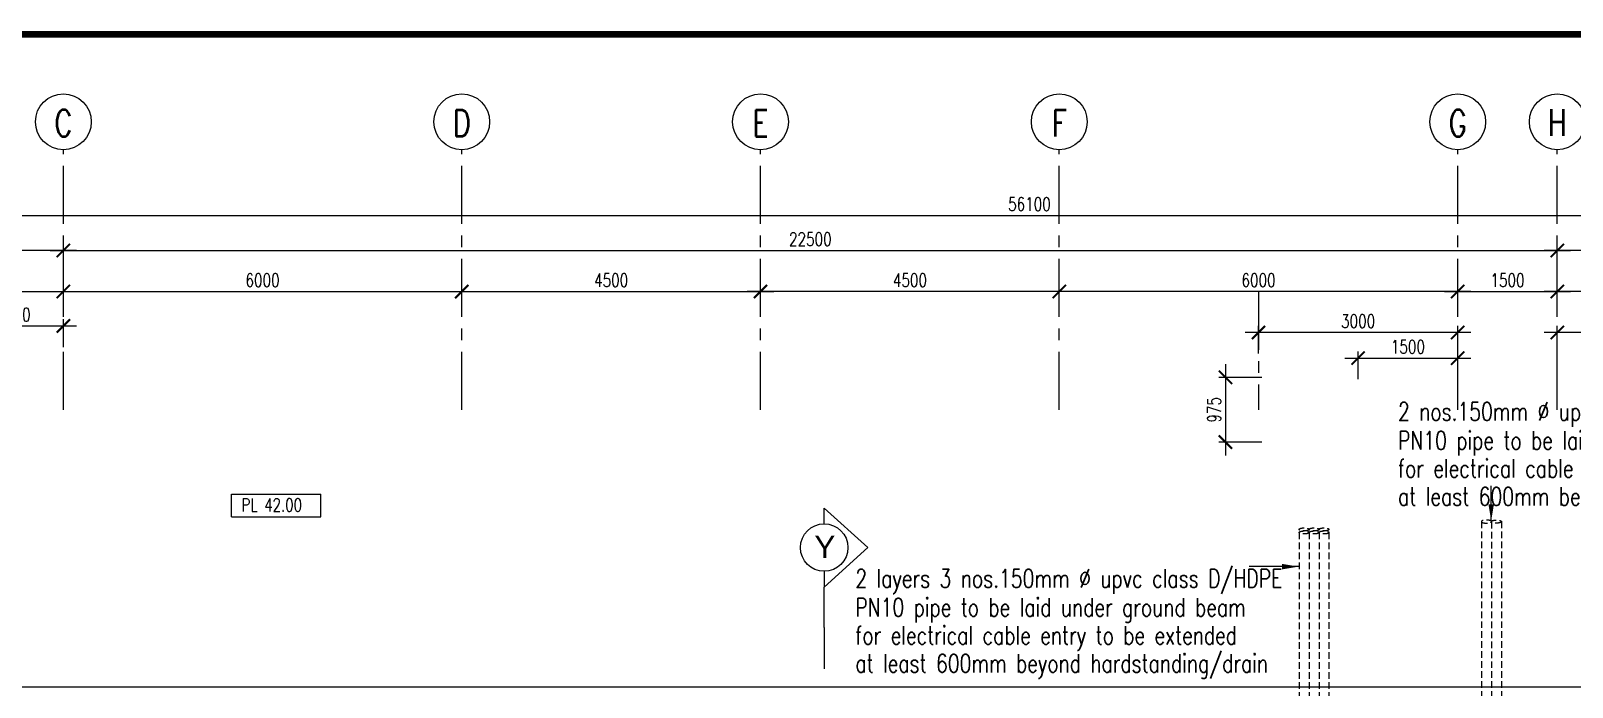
# Model space of a CAD drawing. Header units: millimetres. Extents: x 1824 to 81424, y 1027 to 57127.
# Drawn here: x 21719 to 44933, y 47253 to 57127 of the extents above; entities that cross this region are included whole.
import ezdxf
from ezdxf.enums import TextEntityAlignment as Align

# ---------------------------------------------------------------- set-up
doc = ezdxf.new("R2010")
doc.units = ezdxf.units.MM
for name, pattern in [('CENTER', [2, 1.25, -0.25, 0.25, -0.25]), ('DASHED2', [0.375, 0.25, -0.125]), ('HIDDEN', [0.375, 0.25, -0.125])]:
    doc.linetypes.add(name, pattern=pattern)
for name, color, linetype in [('A-BUBLE', 8, 'Continuous'), ('A-BUBLETEXT', 7, 'Continuous'), ('A-DIM100', 4, 'Continuous'), ('A-DRAIN', 9, 'Continuous'), ('A-FLR SYM', 13, 'Continuous'), ('A-SECLINE', 3, 'CENTER'), ('A-STAIRH', 8, 'HIDDEN'), ('A-SYM LANTAI', 13, 'Continuous'), ('Grid', 8, 'CENTER'), ('TANGGA', 4, 'Continuous')]:
    doc.layers.add(name, color=color, linetype=linetype)
doc.styles.add('100', font='ARIALN.TTF', dxfattribs={"height": 500})
doc.styles.add('ARIAL-SPEC', font='arial.ttf', dxfattribs={"height": 200})
doc.styles.add('ROMANS', font='romans.shx', dxfattribs={"width": 0.75, "height": 200})
doc.styles.add('STYLE2', font='romans.shx', dxfattribs={"width": 0.75, "height": 1000})
doc.dimstyles.new('100', dxfattribs={"dimtxt": 500, "dimasz": 250, "dimexe": 50, "dimexo": 0.0625, "dimgap": 100, "dimtad": 1, "dimdec": 0, "dimzin": 0, "dimdsep": 46, "dimtxsty": '100', "dimcen": 50, "dimadec": 0, "dimazin": 0, "dimtfac": 1, "dimtdec": 0, "dimtofl": 0, "dimtmove": 0, "dimatfit": 3, "dimfxl": 1, "dimtolj": 1, "dimtzin": 0, "dimarcsym": 0})
doc.dimstyles.new('DIM 100', dxfattribs={"dimtxt": 200, "dimasz": 200, "dimexe": 100, "dimexo": 70, "dimgap": 70, "dimtad": 1, "dimtoh": 1, "dimdec": 0, "dimzin": 0, "dimdsep": 46, "dimtxsty": 'ROMANS', "dimblk": 'ARCHTICK', "dimcen": 0.09, "dimdle": 200, "dimclrd": 4, "dimclre": 4, "dimclrt": 2, "dimadec": 0, "dimazin": 0, "dimtfac": 1, "dimtdec": 0, "dimtmove": 1, "dimatfit": 3, "dimfxl": 1, "dimtzin": 0, "dimarcsym": 0})

# ---------------------------------------------------------------- blocks, each defined once
blk = doc.blocks.new('_ArchTick')
at = {"color": 0, "linetype": 'ByBlock', "const_width": 0.15}
blk.add_lwpolyline([(-0.5, -0.5), (0.5, 0.5)], dxfattribs=at)
blk = doc.blocks.new('*D32')
at = {"layer": 'A-DIM100', "color": 4, "lineweight": -2, "transparency": 16777216}
for p, q in [((22009, 53205), (28409, 53205)), ((22209, 52888), (22209, 53305)), ((28209, 52888), (28209, 53305))]:
    blk.add_line(p, q, dxfattribs=at)
at = {"layer": 'DEFPOINTS', "color": 0, "transparency": 16777216}
for p in [(28209, 53205), (22209, 52818), (28209, 52818)]:
    blk.add_point(p, dxfattribs=at)
at = {"layer": 'A-DIM100', "color": 4, "lineweight": -2, "transparency": 16777216, "xscale": 200, "yscale": 200, "zscale": 200, "rotation": 180}
blk.add_blockref('_ArchTick', (22209, 53205), dxfattribs=at)
at = {"layer": 'A-DIM100', "color": 4, "lineweight": -2, "transparency": 16777216, "xscale": 200, "yscale": 200, "zscale": 200}
blk.add_blockref('_ArchTick', (28209, 53205), dxfattribs=at)
at = {"layer": 'A-DIM100', "color": 2, "transparency": 16777216, "insert": (25209, 53375), "char_height": 200, "attachment_point": 5, "style": 'ROMANS'}
blk.add_mtext('6000', dxfattribs=at)
blk = doc.blocks.new('*D33')
at = {"layer": 'A-DIM100', "color": 4, "lineweight": -2, "transparency": 16777216}
for p, q in [((28009, 53205), (32909, 53205)), ((28209, 52888), (28209, 53305)), ((32709, 52888), (32709, 53305))]:
    blk.add_line(p, q, dxfattribs=at)
at = {"layer": 'DEFPOINTS', "color": 0, "transparency": 16777216}
for p in [(32709, 53205), (28209, 52818), (32709, 52818)]:
    blk.add_point(p, dxfattribs=at)
at = {"layer": 'A-DIM100', "color": 4, "lineweight": -2, "transparency": 16777216, "xscale": 200, "yscale": 200, "zscale": 200, "rotation": 180}
blk.add_blockref('_ArchTick', (28209, 53205), dxfattribs=at)
at = {"layer": 'A-DIM100', "color": 4, "lineweight": -2, "transparency": 16777216, "xscale": 200, "yscale": 200, "zscale": 200}
blk.add_blockref('_ArchTick', (32709, 53205), dxfattribs=at)
at = {"layer": 'A-DIM100', "color": 2, "transparency": 16777216, "insert": (30459, 53375), "char_height": 200, "attachment_point": 5, "style": 'ROMANS'}
blk.add_mtext('4500', dxfattribs=at)
blk = doc.blocks.new('*D34')
at = {"layer": 'A-DIM100', "color": 4, "lineweight": -2, "transparency": 16777216}
for p, q in [((37409, 53205), (32509, 53205)), ((32709, 52888), (32709, 53305)), ((37209, 52888), (37209, 53305))]:
    blk.add_line(p, q, dxfattribs=at)
at = {"layer": 'DEFPOINTS', "color": 0, "transparency": 16777216}
for p in [(32709, 53205), (32709, 52818), (37209, 52818)]:
    blk.add_point(p, dxfattribs=at)
at = {"layer": 'A-DIM100', "color": 4, "lineweight": -2, "transparency": 16777216, "xscale": 200, "yscale": 200, "zscale": 200, "rotation": 180}
blk.add_blockref('_ArchTick', (32709, 53205), dxfattribs=at)
at = {"layer": 'A-DIM100', "color": 4, "lineweight": -2, "transparency": 16777216, "xscale": 200, "yscale": 200, "zscale": 200}
blk.add_blockref('_ArchTick', (37209, 53205), dxfattribs=at)
at = {"layer": 'A-DIM100', "color": 2, "transparency": 16777216, "insert": (34959, 53375), "char_height": 200, "attachment_point": 5, "style": 'ROMANS'}
blk.add_mtext('4500', dxfattribs=at)
blk = doc.blocks.new('*D35')
at = {"layer": 'A-DIM100', "color": 4, "lineweight": -2, "transparency": 16777216}
for p, q in [((43409, 53205), (37009, 53205)), ((37209, 52888), (37209, 53305)), ((43209, 52888), (43209, 53305))]:
    blk.add_line(p, q, dxfattribs=at)
at = {"layer": 'DEFPOINTS', "color": 0, "transparency": 16777216}
for p in [(37209, 53205), (37209, 52818), (43209, 52818)]:
    blk.add_point(p, dxfattribs=at)
at = {"layer": 'A-DIM100', "color": 4, "lineweight": -2, "transparency": 16777216, "xscale": 200, "yscale": 200, "zscale": 200, "rotation": 180}
blk.add_blockref('_ArchTick', (37209, 53205), dxfattribs=at)
at = {"layer": 'A-DIM100', "color": 4, "lineweight": -2, "transparency": 16777216, "xscale": 200, "yscale": 200, "zscale": 200}
blk.add_blockref('_ArchTick', (43209, 53205), dxfattribs=at)
at = {"layer": 'A-DIM100', "color": 2, "transparency": 16777216, "insert": (40209, 53375), "char_height": 200, "attachment_point": 5, "style": 'ROMANS'}
blk.add_mtext('6000', dxfattribs=at)
blk = doc.blocks.new('*D36')
at = {"layer": 'A-DIM100', "color": 4, "lineweight": -2, "transparency": 16777216}
for p, q in [((43009, 53205), (44909, 53205)), ((43209, 52888), (43209, 53305)), ((44709, 52888), (44709, 53305))]:
    blk.add_line(p, q, dxfattribs=at)
at = {"layer": 'DEFPOINTS', "color": 0, "transparency": 16777216}
for p in [(44709, 53205), (43209, 52818), (44709, 52818)]:
    blk.add_point(p, dxfattribs=at)
at = {"layer": 'A-DIM100', "color": 4, "lineweight": -2, "transparency": 16777216, "xscale": 200, "yscale": 200, "zscale": 200, "rotation": 180}
blk.add_blockref('_ArchTick', (43209, 53205), dxfattribs=at)
at = {"layer": 'A-DIM100', "color": 4, "lineweight": -2, "transparency": 16777216, "xscale": 200, "yscale": 200, "zscale": 200}
blk.add_blockref('_ArchTick', (44709, 53205), dxfattribs=at)
at = {"layer": 'A-DIM100', "color": 2, "transparency": 16777216, "insert": (43959, 53375), "char_height": 200, "attachment_point": 5, "style": 'ROMANS'}
blk.add_mtext('1500', dxfattribs=at)
blk = doc.blocks.new('*D37')
at = {"layer": 'A-DIM100', "color": 4, "lineweight": -2, "transparency": 16777216}
for p, q in [((50909, 53205), (44509, 53205)), ((44709, 52888), (44709, 53305)), ((50709, 52888), (50709, 53305))]:
    blk.add_line(p, q, dxfattribs=at)
at = {"layer": 'DEFPOINTS', "color": 0, "transparency": 16777216}
for p in [(44709, 53205), (44709, 52818), (50709, 52818)]:
    blk.add_point(p, dxfattribs=at)
at = {"layer": 'A-DIM100', "color": 4, "lineweight": -2, "transparency": 16777216, "xscale": 200, "yscale": 200, "zscale": 200, "rotation": 180}
blk.add_blockref('_ArchTick', (44709, 53205), dxfattribs=at)
at = {"layer": 'A-DIM100', "color": 4, "lineweight": -2, "transparency": 16777216, "xscale": 200, "yscale": 200, "zscale": 200}
blk.add_blockref('_ArchTick', (50709, 53205), dxfattribs=at)
at = {"layer": 'A-DIM100', "color": 2, "transparency": 16777216, "insert": (47709, 53375), "char_height": 200, "attachment_point": 5, "style": 'ROMANS'}
blk.add_mtext('6000', dxfattribs=at)
blk = doc.blocks.new('*D41')
at = {"layer": 'A-DIM100', "color": 4, "lineweight": -2, "transparency": 16777216}
for p, q in [((8509, 54351), (65009, 54351)), ((8709, 54034), (8709, 54451)), ((64809, 54034), (64809, 54451))]:
    blk.add_line(p, q, dxfattribs=at)
at = {"layer": 'DEFPOINTS', "color": 0, "transparency": 16777216}
for p in [(64809, 54351), (8709, 53964), (64809, 53964)]:
    blk.add_point(p, dxfattribs=at)
at = {"layer": 'A-DIM100', "color": 4, "lineweight": -2, "transparency": 16777216, "xscale": 200, "yscale": 200, "zscale": 200, "rotation": 180}
blk.add_blockref('_ArchTick', (8709, 54351), dxfattribs=at)
at = {"layer": 'A-DIM100', "color": 4, "lineweight": -2, "transparency": 16777216, "xscale": 200, "yscale": 200, "zscale": 200}
blk.add_blockref('_ArchTick', (64809, 54351), dxfattribs=at)
at = {"layer": 'A-DIM100', "color": 2, "transparency": 16777216, "insert": (36759, 54521), "char_height": 200, "attachment_point": 5, "style": 'ROMANS'}
blk.add_mtext('56100', dxfattribs=at)
blk = doc.blocks.new('*D42')
at = {"layer": 'A-DIM100', "color": 4, "lineweight": -2, "transparency": 16777216}
for p, q in [((22209, 53505), (22209, 53922)), ((44709, 53505), (44709, 53922)), ((22009, 53822), (44909, 53822))]:
    blk.add_line(p, q, dxfattribs=at)
at = {"layer": 'DEFPOINTS', "color": 0, "transparency": 16777216}
for p in [(44709, 53822), (22209, 53435), (44709, 53435)]:
    blk.add_point(p, dxfattribs=at)
at = {"layer": 'A-DIM100', "color": 4, "lineweight": -2, "transparency": 16777216, "xscale": 200, "yscale": 200, "zscale": 200, "rotation": 180}
blk.add_blockref('_ArchTick', (22209, 53822), dxfattribs=at)
at = {"layer": 'A-DIM100', "color": 4, "lineweight": -2, "transparency": 16777216, "xscale": 200, "yscale": 200, "zscale": 200}
blk.add_blockref('_ArchTick', (44709, 53822), dxfattribs=at)
at = {"layer": 'A-DIM100', "color": 2, "transparency": 16777216, "insert": (33459, 53992), "char_height": 200, "attachment_point": 5, "style": 'ROMANS'}
blk.add_mtext('22500', dxfattribs=at)
blk = doc.blocks.new('*D49')
at = {"layer": 'A-DIM100', "color": 4, "lineweight": -2, "transparency": 16777216}
for p, q in [((14509, 53205), (22409, 53205)), ((14709, 52888), (14709, 53305)), ((22209, 52888), (22209, 53305))]:
    blk.add_line(p, q, dxfattribs=at)
at = {"layer": 'DEFPOINTS', "color": 0, "transparency": 16777216}
for p in [(22209, 53205), (14709, 52818), (22209, 52818)]:
    blk.add_point(p, dxfattribs=at)
at = {"layer": 'A-DIM100', "color": 4, "lineweight": -2, "transparency": 16777216, "xscale": 200, "yscale": 200, "zscale": 200, "rotation": 180}
blk.add_blockref('_ArchTick', (14709, 53205), dxfattribs=at)
at = {"layer": 'A-DIM100', "color": 4, "lineweight": -2, "transparency": 16777216, "xscale": 200, "yscale": 200, "zscale": 200}
blk.add_blockref('_ArchTick', (22209, 53205), dxfattribs=at)
at = {"layer": 'A-DIM100', "color": 2, "transparency": 16777216, "insert": (18459, 53375), "char_height": 200, "attachment_point": 5, "style": 'ROMANS'}
blk.add_mtext('7500', dxfattribs=at)
blk = doc.blocks.new('*D61')
at = {"layer": 'A-DIM100', "color": 4, "lineweight": -2, "transparency": 16777216}
for p, q in [((20709, 52370), (20709, 52787)), ((22209, 52370), (22209, 52787)), ((20509, 52687), (22409, 52687))]:
    blk.add_line(p, q, dxfattribs=at)
at = {"layer": 'DEFPOINTS', "color": 0, "transparency": 16777216}
for p in [(22209, 52687), (20709, 52300), (22209, 52300)]:
    blk.add_point(p, dxfattribs=at)
at = {"layer": 'A-DIM100', "color": 4, "lineweight": -2, "transparency": 16777216, "xscale": 200, "yscale": 200, "zscale": 200, "rotation": 180}
blk.add_blockref('_ArchTick', (20709, 52687), dxfattribs=at)
at = {"layer": 'A-DIM100', "color": 4, "lineweight": -2, "transparency": 16777216, "xscale": 200, "yscale": 200, "zscale": 200}
blk.add_blockref('_ArchTick', (22209, 52687), dxfattribs=at)
at = {"layer": 'A-DIM100', "color": 2, "transparency": 16777216, "insert": (21459, 52857), "char_height": 200, "attachment_point": 5, "style": 'ROMANS'}
blk.add_mtext('1500', dxfattribs=at)
blk = doc.blocks.new('*D70')
at = {"layer": 'A-DIM100', "color": 4, "lineweight": -2, "transparency": 16777216}
for p, q in [((8709, 53505), (8709, 53922)), ((22209, 53505), (22209, 53922)), ((22409, 53822), (8509, 53822))]:
    blk.add_line(p, q, dxfattribs=at)
at = {"layer": 'DEFPOINTS', "color": 0, "transparency": 16777216}
for p in [(8709, 53822), (8709, 53435), (22209, 53435)]:
    blk.add_point(p, dxfattribs=at)
at = {"layer": 'A-DIM100', "color": 4, "lineweight": -2, "transparency": 16777216, "xscale": 200, "yscale": 200, "zscale": 200, "rotation": 180}
blk.add_blockref('_ArchTick', (8709, 53822), dxfattribs=at)
at = {"layer": 'A-DIM100', "color": 4, "lineweight": -2, "transparency": 16777216, "xscale": 200, "yscale": 200, "zscale": 200}
blk.add_blockref('_ArchTick', (22209, 53822), dxfattribs=at)
at = {"layer": 'A-DIM100', "color": 2, "transparency": 16777216, "insert": (15459, 53992), "char_height": 200, "attachment_point": 5, "style": 'ROMANS'}
blk.add_mtext('13500', dxfattribs=at)
blk = doc.blocks.new('*D71')
at = {"layer": 'A-DIM100', "color": 4, "lineweight": -2, "transparency": 16777216}
for p, q in [((44709, 53505), (44709, 53922)), ((53709, 53505), (53709, 53922)), ((53909, 53822), (44509, 53822))]:
    blk.add_line(p, q, dxfattribs=at)
at = {"layer": 'DEFPOINTS', "color": 0, "transparency": 16777216}
for p in [(44709, 53822), (44709, 53435), (53709, 53435)]:
    blk.add_point(p, dxfattribs=at)
at = {"layer": 'A-DIM100', "color": 4, "lineweight": -2, "transparency": 16777216, "xscale": 200, "yscale": 200, "zscale": 200, "rotation": 180}
blk.add_blockref('_ArchTick', (44709, 53822), dxfattribs=at)
at = {"layer": 'A-DIM100', "color": 4, "lineweight": -2, "transparency": 16777216, "xscale": 200, "yscale": 200, "zscale": 200}
blk.add_blockref('_ArchTick', (53709, 53822), dxfattribs=at)
at = {"layer": 'A-DIM100', "color": 2, "transparency": 16777216, "insert": (49209, 53992), "char_height": 200, "attachment_point": 5, "style": 'ROMANS'}
blk.add_mtext('9000', dxfattribs=at)
blk = doc.blocks.new('*D73')
at = {"layer": 'A-DIM100', "color": 4, "lineweight": -2, "transparency": 16777216}
for p, q in [((47909, 52588), (44509, 52588)), ((44709, 52271), (44709, 52688)), ((47709, 52271), (47709, 52688))]:
    blk.add_line(p, q, dxfattribs=at)
at = {"layer": 'DEFPOINTS', "color": 0, "transparency": 16777216}
for p in [(44709, 52588), (44709, 52201), (47709, 52201)]:
    blk.add_point(p, dxfattribs=at)
at = {"layer": 'A-DIM100', "color": 4, "lineweight": -2, "transparency": 16777216, "xscale": 200, "yscale": 200, "zscale": 200, "rotation": 180}
blk.add_blockref('_ArchTick', (44709, 52588), dxfattribs=at)
at = {"layer": 'A-DIM100', "color": 4, "lineweight": -2, "transparency": 16777216, "xscale": 200, "yscale": 200, "zscale": 200}
blk.add_blockref('_ArchTick', (47709, 52588), dxfattribs=at)
at = {"layer": 'A-DIM100', "color": 2, "transparency": 16777216, "insert": (46209, 52758), "char_height": 200, "attachment_point": 5, "style": 'ROMANS'}
blk.add_mtext('3000', dxfattribs=at)
blk = doc.blocks.new('*D75')
at = {"layer": 'A-DIM100', "color": 4, "lineweight": -2, "transparency": 16777216}
for p, q in [((43409, 52588), (40009, 52588)), ((40209, 52271), (40209, 52688)), ((43209, 52271), (43209, 52688))]:
    blk.add_line(p, q, dxfattribs=at)
at = {"layer": 'DEFPOINTS', "color": 0, "transparency": 16777216}
for p in [(40209, 52588), (40209, 52201), (43209, 52201)]:
    blk.add_point(p, dxfattribs=at)
at = {"layer": 'A-DIM100', "color": 4, "lineweight": -2, "transparency": 16777216, "xscale": 200, "yscale": 200, "zscale": 200, "rotation": 180}
blk.add_blockref('_ArchTick', (40209, 52588), dxfattribs=at)
at = {"layer": 'A-DIM100', "color": 4, "lineweight": -2, "transparency": 16777216, "xscale": 200, "yscale": 200, "zscale": 200}
blk.add_blockref('_ArchTick', (43209, 52588), dxfattribs=at)
at = {"layer": 'A-DIM100', "color": 2, "transparency": 16777216, "insert": (41709, 52758), "char_height": 200, "attachment_point": 5, "style": 'ROMANS'}
blk.add_mtext('3000', dxfattribs=at)
blk = doc.blocks.new('*D76')
at = {"layer": 'A-DIM100', "color": 4, "lineweight": -2, "transparency": 16777216}
for p, q in [((39711, 52114), (39711, 50739)), ((40257, 51914), (39611, 51914)), ((40257, 50939), (39611, 50939))]:
    blk.add_line(p, q, dxfattribs=at)
at = {"layer": 'DEFPOINTS', "color": 0, "transparency": 16777216}
for p in [(40327, 51914), (39711, 50939), (40327, 50939)]:
    blk.add_point(p, dxfattribs=at)
at = {"layer": 'A-DIM100', "color": 4, "lineweight": -2, "transparency": 16777216, "xscale": 200, "yscale": 200, "zscale": 200}
for p, rotation in [((39711, 51914), 90), ((39711, 50939), 270)]:
    blk.add_blockref('_ArchTick', p, dxfattribs=dict(at, rotation=rotation))
at = {"layer": 'A-DIM100', "color": 2, "transparency": 16777216, "insert": (39541, 51426), "char_height": 200, "attachment_point": 5, "rotation": 90, "style": 'ROMANS'}
blk.add_mtext('975', dxfattribs=at)
blk = doc.blocks.new('*D84')
at = {"layer": 'A-DIM100', "color": 4, "lineweight": -2, "transparency": 16777216}
for p, q in [((41709, 51886), (41709, 52303)), ((43209, 51886), (43209, 52303)), ((41509, 52203), (43409, 52203))]:
    blk.add_line(p, q, dxfattribs=at)
at = {"layer": 'DEFPOINTS', "color": 0, "transparency": 16777216}
for p in [(43209, 52203), (41709, 51816), (43209, 51816)]:
    blk.add_point(p, dxfattribs=at)
at = {"layer": 'A-DIM100', "color": 4, "lineweight": -2, "transparency": 16777216, "xscale": 200, "yscale": 200, "zscale": 200, "rotation": 180}
blk.add_blockref('_ArchTick', (41709, 52203), dxfattribs=at)
at = {"layer": 'A-DIM100', "color": 4, "lineweight": -2, "transparency": 16777216, "xscale": 200, "yscale": 200, "zscale": 200}
blk.add_blockref('_ArchTick', (43209, 52203), dxfattribs=at)
at = {"layer": 'A-DIM100', "color": 2, "transparency": 16777216, "insert": (42459, 52373), "char_height": 200, "attachment_point": 5, "style": 'ROMANS'}
blk.add_mtext('1500', dxfattribs=at)

msp = doc.modelspace()

# ---------------------------------------------------------------- linework, layer by layer
at = {"color": 7}
msp.add_lwpolyline([(1874.4, 57077.1, 100, 100, 0), (81374.4, 57077.1, 100, 100, 0)], format="xyseb", dxfattribs=at)
at = {"layer": 'A-BUBLE'}
for centre in [(22209, 55759.4), (28209, 55759.4), (32709, 55759.4), (37209, 55759.4), (43209, 55759.4), (44709, 55759.4)]:
    msp.add_circle(centre, 420, dxfattribs=at)
at = {"layer": 'A-DRAIN', "color": 8, "linetype": 'Continuous', "ltscale": 1000}
msp.add_line((46539, 47252.9), (20379, 47252.9), dxfattribs=at)
at = {"layer": 'A-FLR SYM'}
for p, q in [((24739.1, 50153.9), (26089.1, 50153.9)), ((24739.1, 49816.4), (24739.1, 50153.9)), ((26089.1, 49816.4), (26089.1, 50153.9)), ((24739.1, 49816.4), (26089.1, 49816.4))]:
    msp.add_line(p, q, dxfattribs=at)
at = {"layer": 'A-SECLINE', "color": 8, "linetype": 'Continuous', "ltscale": 500}
for p, q in [((34325.2, 49353), (33668.1, 49947)), ((33668.1, 49710.2), (33668.1, 49947)), ((34325.2, 49353), (33668.1, 48758.9))]:
    msp.add_line(p, q, dxfattribs=at)
at = {"layer": 'A-SECLINE', "color": 8, "linetype": 'CENTER', "ltscale": 500}
for p, q in [((33668.1, 48995.7), (33668.1, 48758.9)), ((33668.1, 48151.5), (33668.1, 48758.9)), ((33668.1, 48151.5), (33668.1, 47456))]:
    msp.add_line(p, q, dxfattribs=at)
at = {"layer": 'A-SECLINE', "color": 8, "linetype": 'Continuous', "ltscale": 500}
msp.add_circle((33668.1, 49353), 357.3, dxfattribs=at)
at = {"layer": 'A-STAIRH', "color": 8, "linetype": 'DASHED2', "ltscale": 400}
for p, q in [((43566.5, 49743), (43566.5, 45249.4)), ((43716.3, 49741.1), (43716.3, 45251.2)), ((43866.1, 49743), (43866.1, 45249.4)), ((40820.1, 49577.2), (40820.1, 45249.3)), ((40970.1, 49577.2), (40970.1, 45249.3)), ((40970.1, 49577.2), (40970.1, 45249.3)), ((41120.1, 49577.2), (41120.1, 45249.3)), ((41269.9, 49579.1), (41269.9, 45251.1))]:
    msp.add_line(p, q, dxfattribs=at)
at = {"layer": 'A-STAIRH', "color": 8, "linetype": 'DASHED2', "ltscale": 400, "extrusion": (0, 0, -1)}
msp.add_ellipse((43641.1, 49743.6), major_axis=(-76.2, 0), ratio=0.3014079, dxfattribs=at)
at = {"layer": 'A-STAIRH', "color": 8, "linetype": 'DASHED2', "ltscale": 400}
for centre, major_axis, ratio in [((43791.6, 49743.6), (76.2, 0), 0.3014079), ((40895.4, 49625.9), (75, 0), 0.3061293), ((40895.4, 49580), (75, 0), 0.3061293), ((41045.4, 49625.9), (75, 0), 0.3061293), ((41045.4, 49580), (75, 0), 0.3061293), ((41195.5, 49625.9), (75, 0), 0.3061293), ((41195.5, 49580), (75, 0), 0.3061293)]:
    msp.add_ellipse(centre, major_axis=major_axis, ratio=ratio, dxfattribs=at)
at = {"layer": 'Grid', "ltscale": 700}
for p, q in [((22209, 51423.3), (22209, 55339.4)), ((28209, 51423.3), (28209, 55339.4)), ((32709, 51423.3), (32709, 55339.4)), ((37209, 51423.3), (37209, 55339.4)), ((43209, 51423.3), (43209, 55339.4)), ((44709, 51423.3), (44709, 55339.4)), ((40209, 53205.3), (40209, 51423.3))]:
    msp.add_line(p, q, dxfattribs=at)

# ---------------------------------------------------------------- texts
at = {"layer": 'A-BUBLETEXT', "color": 3, "style": 'STYLE2', "width": 0.75}
for s, p in [('H', (44709, 55547.2)), ('C', (22209, 55539.2)), ('D', (28209, 55539.2)), ('E', (32709, 55539.2)), ('F', (37209, 55539.2)), ('G', (43209, 55539.2))]:
    msp.add_text(s, height=400, dxfattribs=at).set_placement(p, align=Align.CENTER)
at = {"layer": 'A-FLR SYM', "color": 2, "style": 'ROMANS', "width": 0.75}
msp.add_text('PL 42.00', height=196.88, dxfattribs=at).set_placement((24892.2, 49895.7))
at = {"layer": 'A-SECLINE', "color": 8, "linetype": 'CENTER', "ltscale": 500, "style": 'ARIAL-SPEC'}
msp.add_attdef('Y', (33520.4, 49193.5), 'T1', height=337.5, dxfattribs=at)
at = {"layer": 'A-SYM LANTAI', "color": 2, "style": 'ROMANS', "width": 0.75}
for s, p in [('2 nos.150mm %%C upvc class D/HDPE ', (42310.3, 51262.3)), ('PN10 pipe to be laid under ground beam', (42310.3, 50827.6)), ('for electrical cable entry to be extended ', (42310.3, 50406.1)), ('at least 600mm beyond hardstanding/drain', (42310.3, 49984.7)), ('2 layers 3 nos.150mm %%C upvc class D/HDPE ', (34137.1, 48750.6)), ('PN10 pipe to be laid under ground beam', (34137.1, 48315.9)), ('for electrical cable entry to be extended ', (34137.1, 47894.5)), ('at least 600mm beyond hardstanding/drain', (34137.1, 47473))]:
    msp.add_text(s, height=275.928, dxfattribs=at).set_placement(p)

# ---------------------------------------------------------------- dimensions: what is measured, and where the dimension line sits
at = {"layer": 'A-DIM100'}
for base, p1, p2, picture, middle in [((64809, 54351.2), (8709, 53964.1), (64809, 53964.1), '*D41', (36759, 54521.2)), ((44709, 53822.4), (22209, 53435.4), (44709, 53435.4), '*D42', (33459, 53992.4)), ((22209, 53205.3), (14709, 52818.2), (22209, 52818.2), '*D49', (18459, 53375.3)), ((28209, 53205.3), (22209, 52818.2), (28209, 52818.2), '*D32', (25209, 53375.3)), ((32709, 53205.3), (28209, 52818.2), (32709, 52818.2), '*D33', (30459, 53375.3)), ((44709, 53205.3), (43209, 52818.2), (44709, 52818.2), '*D36', (43959, 53375.3)), ((22209, 52687), (20709, 52299.9), (22209, 52299.9), '*D61', (21459, 52857)), ((43209, 52203.4), (41709, 51816.3), (43209, 51816.3), '*D84', (42459, 52373.4))]:
    dim = msp.add_linear_dim(base=base, p1=p1, p2=p2, dimstyle='DIM 100', dxfattribs=at)
    dim.commit()
    dim.dimension.update_dxf_attribs({"geometry": picture, "text_midpoint": middle})
for base, p1, p2, angle, picture, middle in [((8709, 53822.4), (22209, 53435.4), (8709, 53435.4), 180, '*D70', (15459, 53992.4)), ((44709, 53822.4), (53709, 53435.4), (44709, 53435.4), 180, '*D71', (49209, 53992.4)), ((32709, 53205.3), (37209, 52818.2), (32709, 52818.2), 180, '*D34', (34959, 53375.3)), ((37209, 53205.3), (43209, 52818.2), (37209, 52818.2), 180, '*D35', (40209, 53375.3)), ((44709, 53205.3), (50709, 52818.2), (44709, 52818.2), 180, '*D37', (47709, 53375.3)), ((40209, 52588.1), (43209, 52201.1), (40209, 52201.1), 180, '*D75', (41709, 52758.1)), ((44709, 52588.1), (47709, 52201.1), (44709, 52201.1), 180, '*D73', (46209, 52758.1)), ((39711.2, 50938.7), (40326.9, 51913.7), (40326.9, 50938.7), 90, '*D76', (39541.2, 51426.2))]:
    dim = msp.add_linear_dim(base=base, p1=p1, p2=p2, angle=angle, dimstyle='DIM 100', dxfattribs=at)
    dim.commit()
    dim.dimension.update_dxf_attribs({"geometry": picture, "text_midpoint": middle})

# ---------------------------------------------------------------- leaders
at = {"layer": 'TANGGA', "color": 1}
for points in [[(43713.2, 49753.6), (43713.2, 50279.7)], [(40813, 49066), (40070, 49066)]]:
    msp.add_leader(points, dimstyle='100', override={"dimscale": 1, "dimtad": 0}, dxfattribs=at)

doc.saveas('drawing.dxf')
